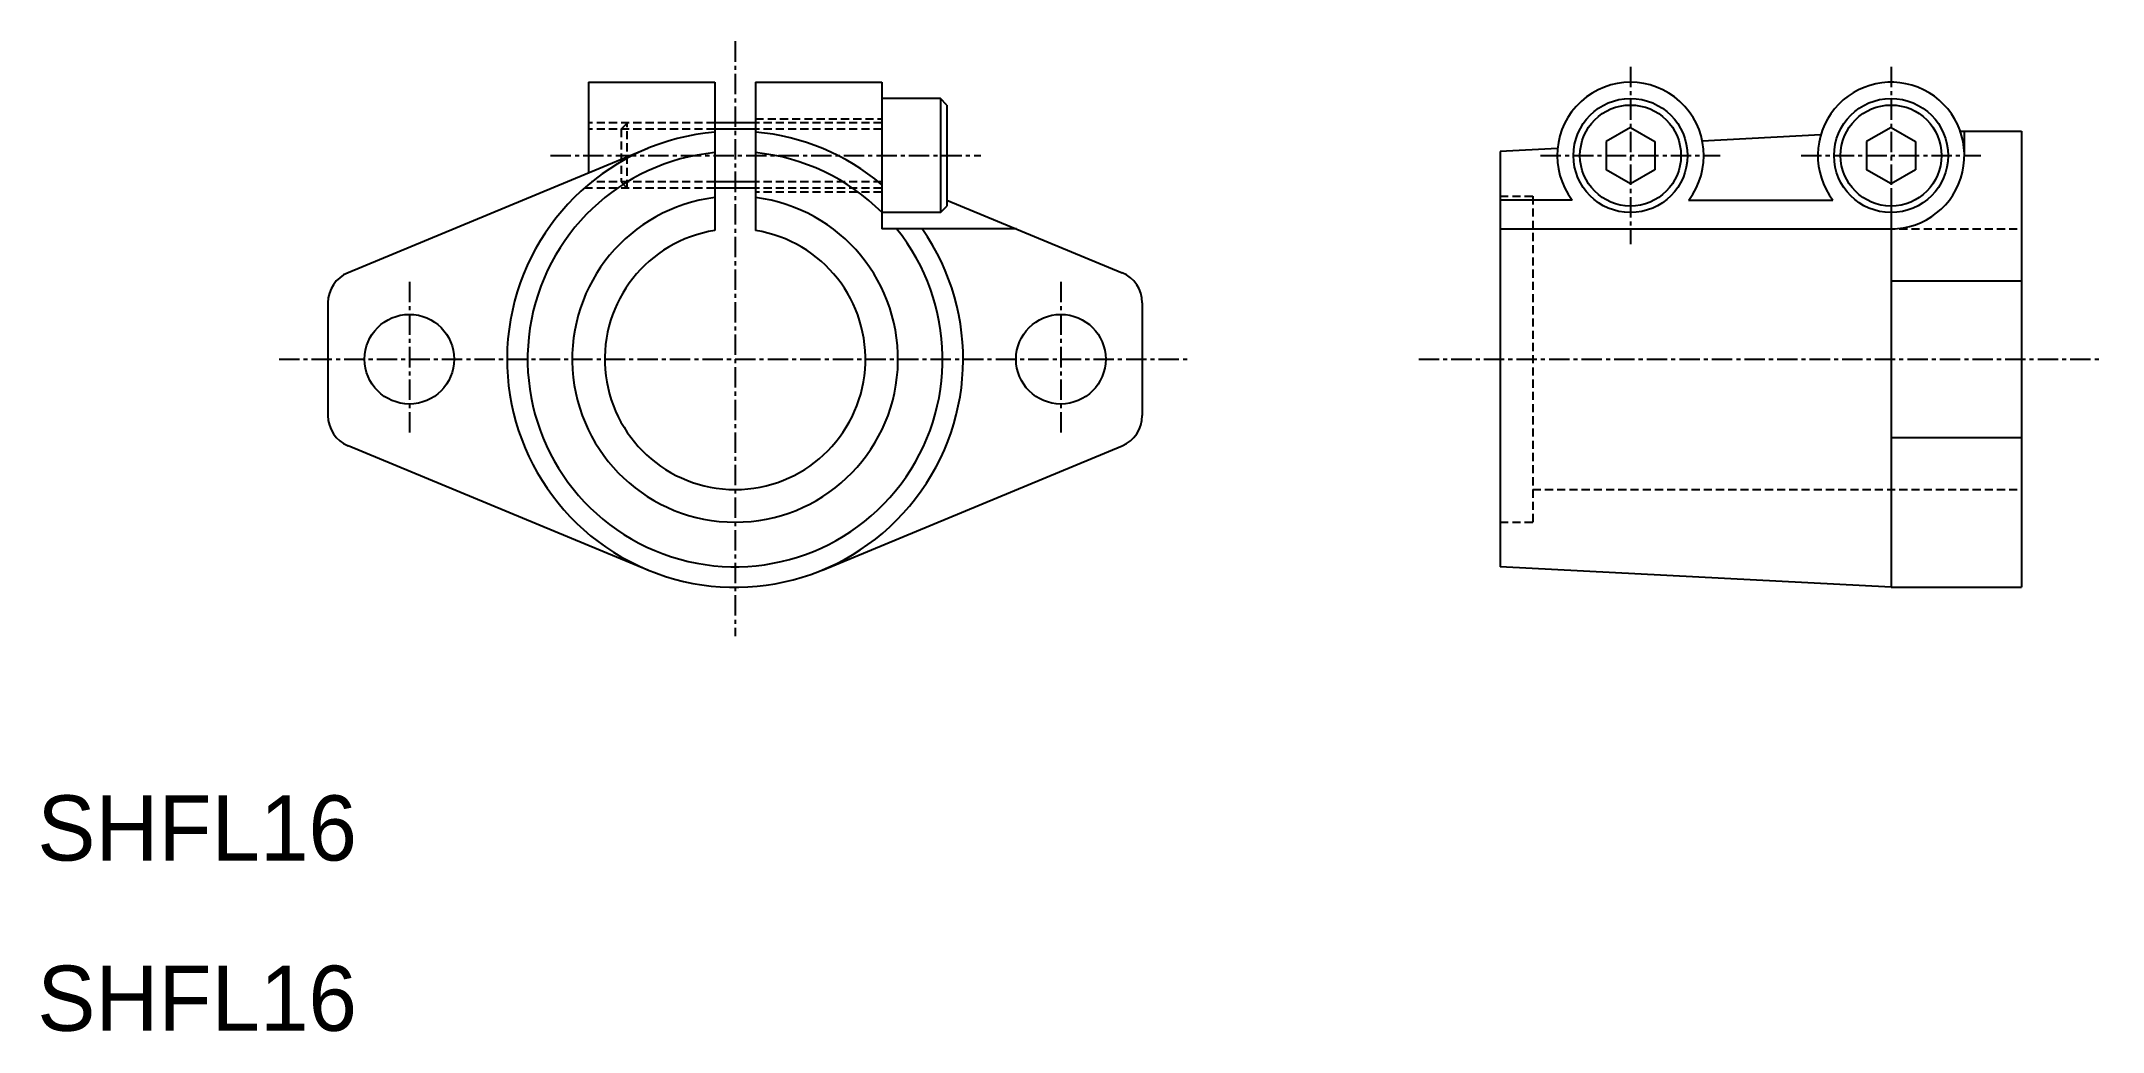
# Model space of a CAD drawing. Extents: x 64 to 191, y 100 to 161.
import ezdxf

# ---------------------------------------------------------------- set-up
doc = ezdxf.new("R2010")
doc.units = 0
doc.linetypes.add('CENTER', pattern=[2, 1.25, -0.25, 0.25, -0.25])
doc.linetypes.add('DASHED', pattern=[0.75, 0.5, -0.25])
doc.layers.get('0').update_dxf_attribs({"linetype": 'CONTINUOUS'})
doc.layers.add('CENTER', color=1, linetype='CENTER')

msp = doc.modelspace()

# ---------------------------------------------------------------- linework, layer by layer
at = {"color": 7, "linetype": 'CONTINUOUS'}
for p, q in [((98, 158.51), (105.75, 158.51)), ((98, 158.51), (98, 152.93)), ((105.75, 158.51), (105.75, 149.41)), ((108.25, 158.51), (116, 158.51)), ((108.25, 158.51), (108.25, 149.41)), ((116, 158.51), (116, 149.51)), ((116, 158.01), (116, 150.45)), ((119.6, 157.51), (116, 157.51)), ((120, 157.11), (119.6, 157.51)), ((119.6, 157.51), (119.6, 150.51)), ((120, 157.11), (120, 150.91)), ((108.25, 156.01), (105.75, 156.01)), ((161.97, 155.74), (160.47, 154.87)), ((161.97, 155.74), (163.47, 154.87)), ((177.97, 155.74), (176.47, 154.87)), ((177.97, 155.74), (179.47, 154.87)), ((101.64, 154.44), (83.24, 146.82)), ((157.49, 154.44), (153.97, 154.25)), ((160.47, 154.87), (160.47, 153.14)), ((163.47, 154.87), (163.47, 153.14)), ((173.65, 155.28), (166.38, 154.9)), ((176.47, 154.87), (176.47, 153.14)), ((179.47, 154.87), (179.47, 153.14)), ((182.21, 155.51), (185.97, 155.51)), ((182.47, 154.01), (182.47, 155.51)), ((185.97, 155.51), (185.97, 127.51)), ((153.97, 154.25), (153.97, 128.77)), ((108.25, 152.01), (105.75, 152.01)), ((161.97, 152.28), (160.47, 153.14)), ((163.47, 153.14), (161.97, 152.28)), ((177.97, 152.28), (176.47, 153.14)), ((179.47, 153.14), (177.97, 152.28)), ((177.97, 152.01), (177.97, 127.51)), ((119.6, 150.51), (120, 150.91)), ((120, 151.28), (130.77, 146.82)), ((158.39, 151.28), (153.97, 151.28)), ((165.54, 151.28), (174.39, 151.28)), ((119.6, 150.51), (116, 150.51)), ((124.27, 149.51), (116, 149.51)), ((153.97, 149.51), (177.97, 149.51)), ((177.97, 146.31), (185.97, 146.31)), ((82, 144.97), (82, 138.05)), ((132, 144.97), (132, 138.05)), ((177.97, 136.71), (185.97, 136.71)), ((101.64, 128.57), (83.24, 136.2)), ((112.36, 128.57), (130.77, 136.2)), ((177.97, 127.51), (153.97, 128.77)), ((177.97, 127.51), (185.97, 127.51))]:
    msp.add_line(p, q, dxfattribs=at)
at = {"color": 3, "linetype": 'DASHED'}
for p, q in [((105.75, 156.01), (98, 156.01)), ((100, 155.63), (100.38, 156.01)), ((100.38, 152.01), (100.38, 156.01)), ((108.25, 156.26), (116, 156.26)), ((116, 156.01), (108.25, 156.01)), ((105.75, 155.63), (98, 155.63)), ((100, 155.63), (100, 152.39)), ((116, 155.63), (108.25, 155.63)), ((105.75, 152.01), (97.74, 152.01)), ((105.75, 152.39), (98.19, 152.39)), ((100, 152.39), (100.38, 152.01)), ((116, 152.39), (108.25, 152.39)), ((116, 152.01), (108.25, 152.01)), ((116, 151.76), (108.25, 151.76)), ((153.97, 151.51), (155.97, 151.51)), ((155.97, 151.51), (155.97, 131.51)), ((155.97, 149.51), (185.97, 149.51)), ((153.97, 148.3), (153.97, 148.3)), ((153.97, 141.51), (153.97, 141.51)), ((155.97, 133.51), (185.97, 133.51)), ((153.97, 131.51), (155.97, 131.51))]:
    msp.add_line(p, q, dxfattribs=at)
at = {"color": 3, "linetype": 'CONTINUOUS'}
for p, q in [((108.25, 155.63), (105.75, 155.63)), ((108.25, 152.39), (105.75, 152.39))]:
    msp.add_line(p, q, dxfattribs=at)
at = {"color": 7, "linetype": 'CONTINUOUS'}
for centre, radius in [((161.97, 154.01), 3.5), ((161.97, 154.01), 3.1), ((177.97, 154.01), 3.5), ((177.97, 154.01), 3.1), ((87, 141.51), 2.75), ((127, 141.51), 2.75)]:
    msp.add_circle(centre, radius, dxfattribs=at)
for centre, radius, start, end in [((161.97, 154.01), 4.5, 322.6305, 217.3695), ((177.97, 154.01), 4.5, 270, 217.3695), ((107, 141.51), 14, 95.1225, 34.8499), ((107, 141.51), 14, 50.0097, 84.7667), ((107, 141.51), 12.74, 95.6297, 38.8905), ((107, 141.51), 12.74, 44.9358, 84.3703), ((107, 141.51), 10, 97.1808, 82.8192), ((107, 141.51), 8, 98.9893, 81.0107), ((84, 144.97), 2, 112.5, 180), ((130, 144.97), 2, 0, 67.5), ((84, 138.05), 2, 180, 247.5), ((130, 138.05), 2, 292.5, 0)]:
    msp.add_arc(centre, radius, start, end, dxfattribs=at)
at = {"layer": 'CENTER', "color": 1, "linetype": 'CENTER'}
for p, q in [((107, 161.02), (107, 124.51)), ((161.97, 159.46), (161.97, 148.56)), ((177.97, 159.46), (177.97, 148.56)), ((95.67, 154.01), (122.08, 154.01)), ((156.45, 154.01), (167.48, 154.01)), ((172.45, 154.01), (183.48, 154.01)), ((87, 146.26), (87, 136.76)), ((127, 146.26), (127, 136.76)), ((79, 141.51), (135, 141.51)), ((148.97, 141.51), (190.97, 141.51))]:
    msp.add_line(p, q, dxfattribs=at)

# ---------------------------------------------------------------- texts
at = {"color": 7, "linetype": 'CONTINUOUS'}
for p in [(64.16, 110.74), (64.16, 100.29)]:
    msp.add_text('SHFL16', height=4, dxfattribs=at).set_placement(p)

doc.saveas('drawing.dxf')
